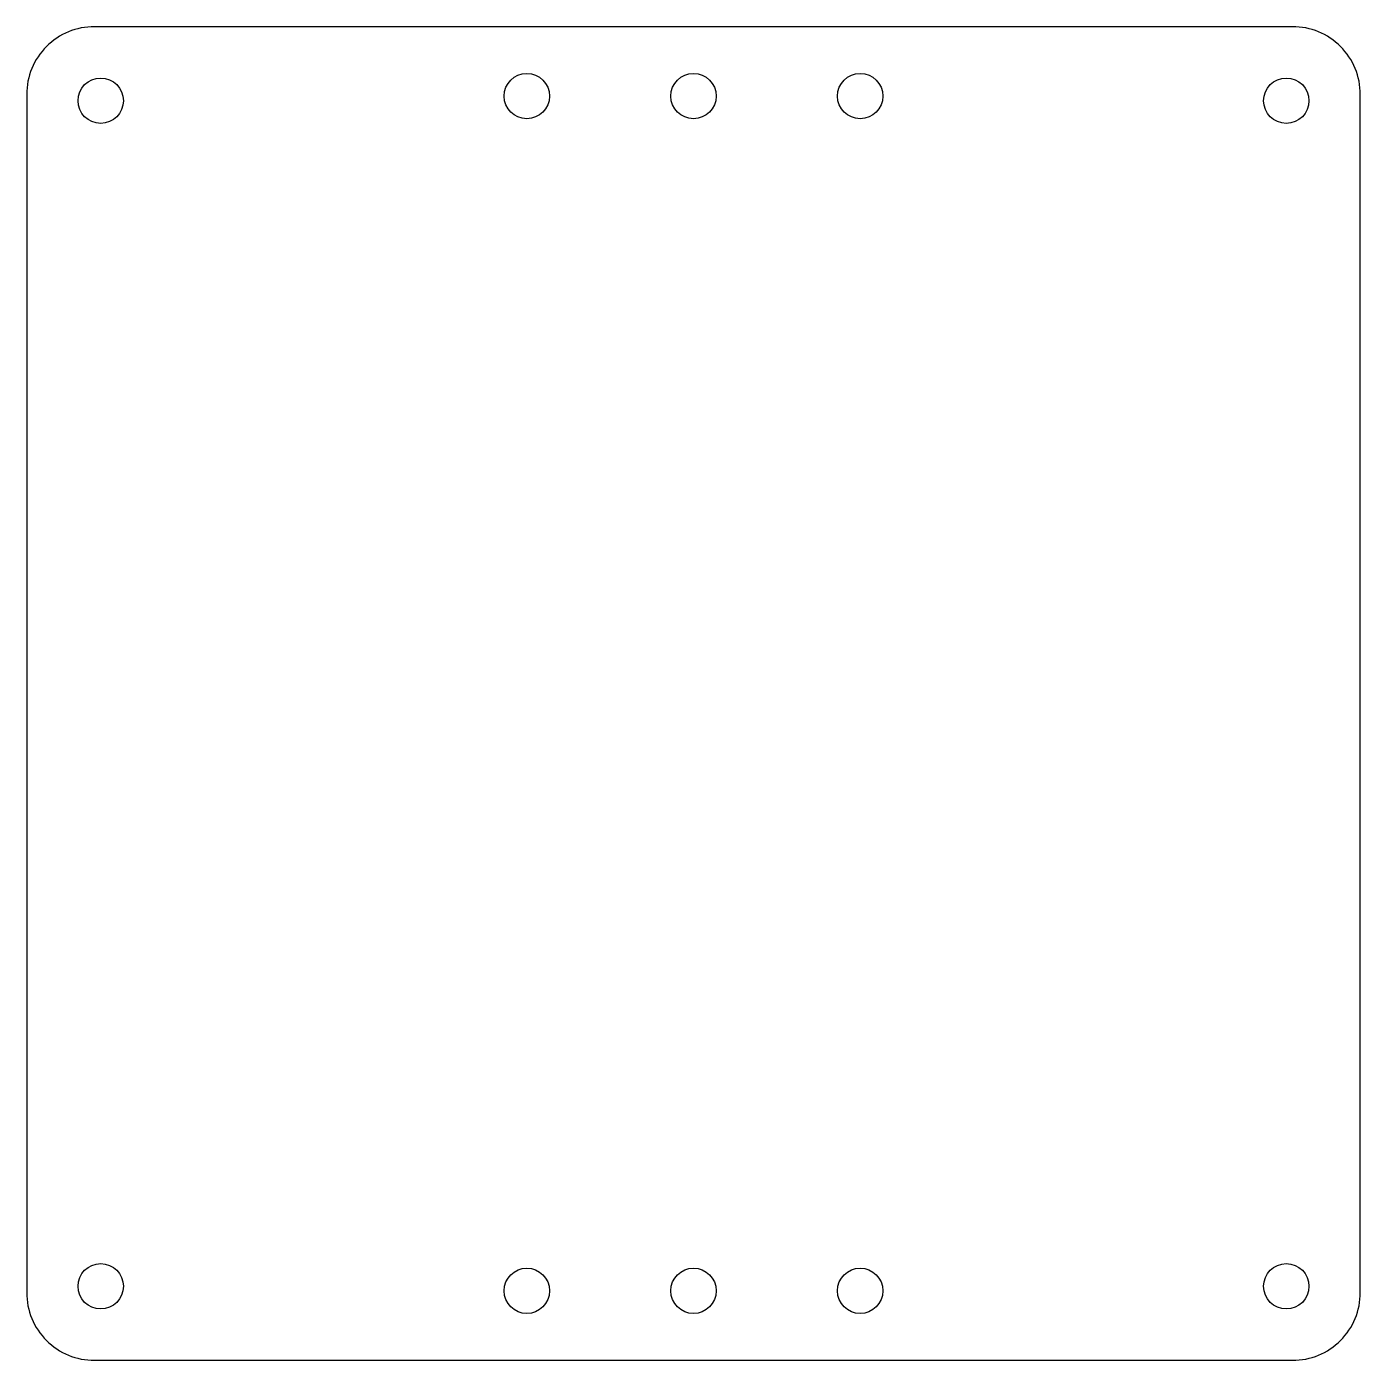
# Model space of a CAD drawing. Header units: inches. Extents: x -1.97 to 1.97, y -1.97 to 1.97.
import ezdxf

# ---------------------------------------------------------------- set-up
doc = ezdxf.new("R2010")
doc.units = ezdxf.units.IN
doc.layers.get('0').update_dxf_attribs({"linetype": 'CONTINUOUS'})

msp = doc.modelspace()

# ---------------------------------------------------------------- linework, layer by layer
msp.add_lwpolyline([(-1.7685, 1.9685, 0.414214), (-1.9685, 1.7685), (-1.9685, -1.7685, 0.414214), (-1.7685, -1.9685), (1.7685, -1.9685, 0.414214), (1.9685, -1.7685), (1.9685, 1.7685, 0.414214), (1.7685, 1.9685)], format="xyb", close=True)
for centre in [(-1.75, 1.75), (-0.4921, 1.7635), (0, 1.7635), (0.4921, 1.7635), (1.75, 1.75), (-1.75, -1.75), (1.75, -1.75), (-0.492, -1.7633), (0, -1.7633), (0.492, -1.7633)]:
    msp.add_circle(centre, 0.0669)

doc.saveas('drawing.dxf')
